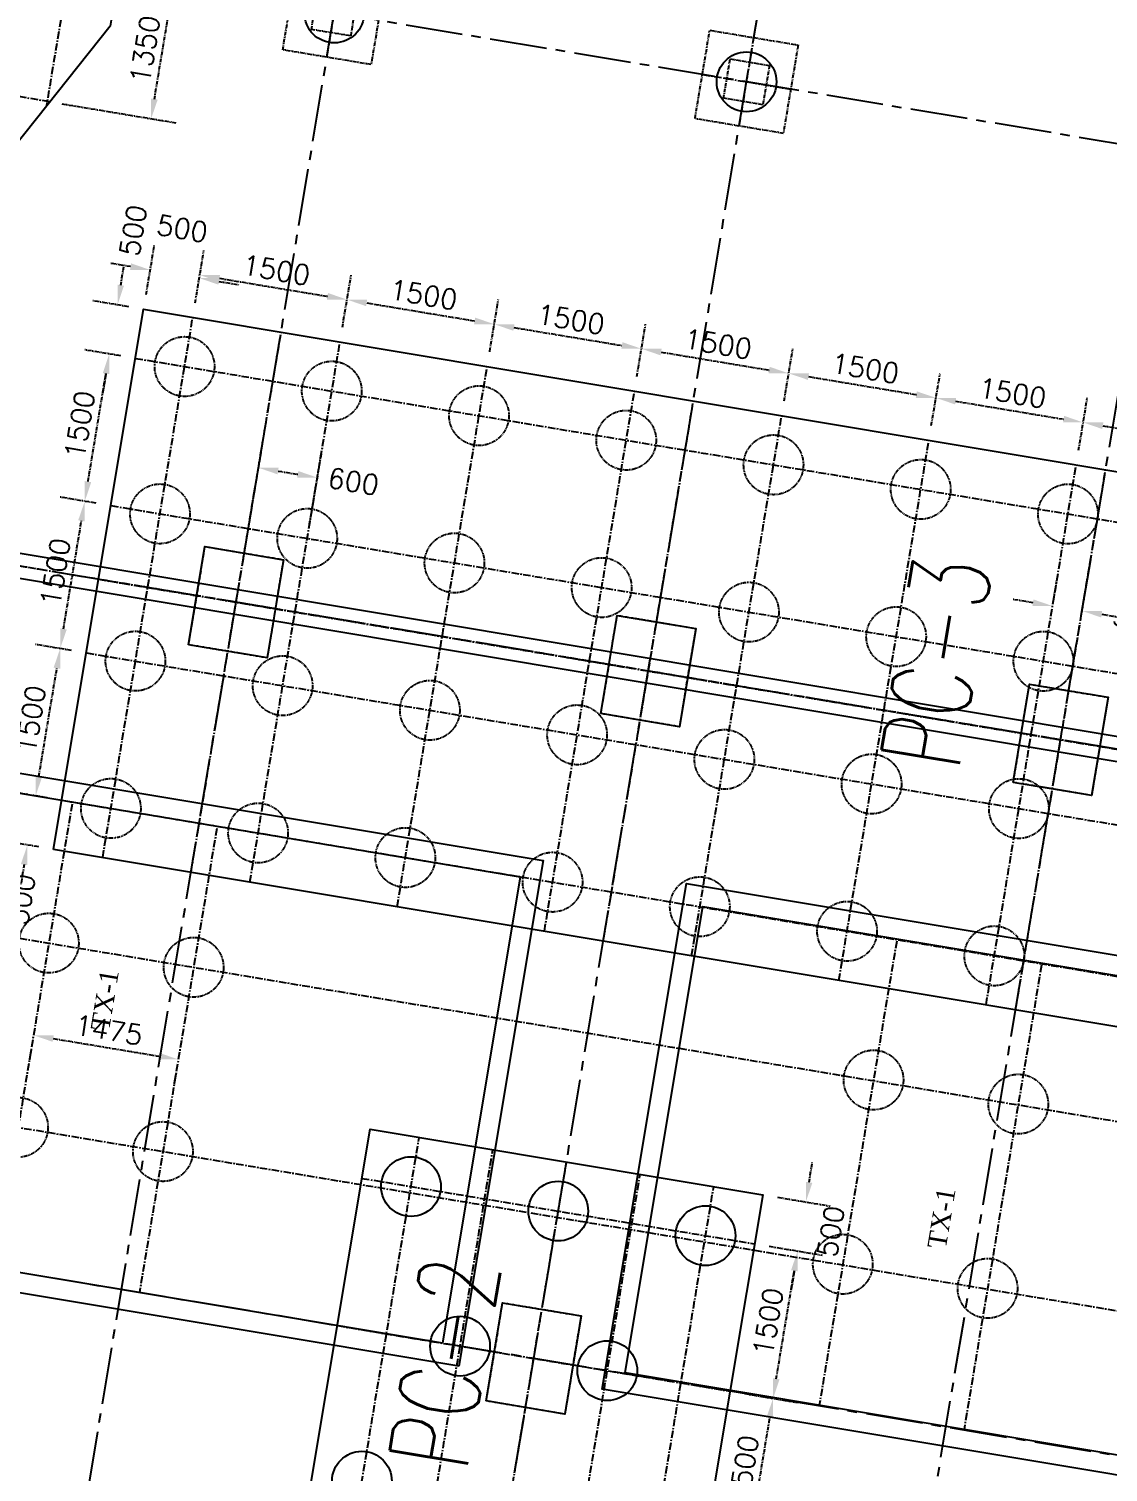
# Model space of a CAD drawing. Header units: millimetres. Extents: x 6239764 to 13047540, y 367704 to 979893.
# Drawn here: x 6354663 to 6365509, y 442238 to 456734 of the extents above; entities that cross this region are included whole.
import ezdxf

# ---------------------------------------------------------------- set-up
doc = ezdxf.new("R2010")
doc.units = ezdxf.units.MM
doc.header["$LTSCALE"] = 300
for name, pattern in [('CENTER2', [28.575, 19.05, -3.175, 3.175, -3.175]), ('CENTERX2', [4, 2.5, -0.5, 0.5, -0.5]), ('G', [2, 1.25, -0.25, 0.25, -0.25]), ('K', [2.5, 1.25, -0.25, 0.25, -0.25, 0.25, -0.25])]:
    doc.linetypes.add(name, pattern=pattern)
for name, color, linetype in [('01', 3, 'Continuous'), ('05', 1, 'G'), ('07', 6, 'K'), ('BOU', 12, 'Continuous'), ('EQUIPMENT', 1, 'Continuous'), ('TEXT', 7, 'Continuous')]:
    doc.layers.add(name, color=color, linetype=linetype)
doc.styles.add('1-100', font='romans.shx', dxfattribs={"height": 200})
doc.styles.get("Standard").update_dxf_attribs({"font": 'txt8.shx', "width": 0.7, "bigfont": 'hztxt_ii.shx'})
doc.styles.add('wx2', font='times.ttf')
doc.dimstyles.new('1-100', dxfattribs={"dimtxt": 210, "dimasz": 200, "dimexe": 250, "dimexo": 150, "dimgap": 75, "dimtad": 1, "dimdec": 0, "dimzin": 3, "dimdsep": 46, "dimtxsty": '1-100', "dimcen": 0.09, "dimclrd": 161, "dimclre": 161, "dimclrt": 161, "dimadec": 0, "dimazin": 0, "dimtfac": 1, "dimtdec": 0, "dimtofl": 0, "dimtmove": 2, "dimatfit": 3, "dimfxl": 1, "dimtolj": 1, "dimtzin": 0, "dimarcsym": 0})

# ---------------------------------------------------------------- blocks, each defined once
blk = doc.blocks.new('*D463')
at = {"layer": '07', "color": 161, "lineweight": -2, "ltscale": 0.1, "transparency": 16777216}
for p, q in [((6355217, 457313), (6356361, 457122)), ((6355925, 456029), (6356081, 456966)), ((6354995, 455982), (6356139, 455791))]:
    blk.add_line(p, q, dxfattribs=at)
at = {"layer": '07', "color": 161, "ltscale": 0.1, "transparency": 16777216}
for points in [[(6356048, 456972), (6356114, 456961), (6356114, 457164)], [(6355892, 456035), (6355958, 456024), (6355892, 455832)]]:
    blk.add_solid(points, dxfattribs=at)
at = {"layer": 'Defpoints', "color": 0, "ltscale": 0.1, "transparency": 16777216}
for p in [(6355069, 457338), (6356114, 457164), (6354847, 456006)]:
    blk.add_point(p, dxfattribs=at)
at = {"layer": '07', "color": 161, "ltscale": 0.1, "transparency": 16777216, "insert": (6355830, 456527), "char_height": 200, "attachment_point": 5, "rotation": 80.53, "style": '1-100'}
blk.add_mtext('\\A1;1350', dxfattribs=at)
blk = doc.blocks.new('*D466')
at = {"layer": '07', "color": 161, "lineweight": -2, "ltscale": 0.1, "transparency": 16777216}
for p, q in [((6354952, 457431), (6354542, 457758)), ((6353900, 456550), (6354613, 457445)), ((6353990, 456223), (6353580, 456549))]:
    blk.add_line(p, q, dxfattribs=at)
at = {"layer": '07', "color": 161, "ltscale": 0.1, "transparency": 16777216}
for points in [[(6354587, 457466), (6354639, 457425), (6354738, 457602)], [(6353874, 456571), (6353926, 456529), (6353776, 456394)]]:
    blk.add_solid(points, dxfattribs=at)
at = {"layer": 'Defpoints', "color": 0, "ltscale": 0.1, "transparency": 16777216}
for p in [(6354738, 457602), (6355069, 457338), (6354107, 456130)]:
    blk.add_point(p, dxfattribs=at)
at = {"layer": '07', "color": 161, "ltscale": 0.1, "transparency": 16777216, "insert": (6354120, 457107), "char_height": 200, "attachment_point": 5, "rotation": 51.4754, "style": '1-100'}
blk.add_mtext('\\A1;1544', dxfattribs=at)
blk = doc.blocks.new('*D512')
at = {"layer": '07', "color": 161, "lineweight": -2, "ltscale": 0.1, "transparency": 16777216}
for p, q in [((6364963, 451011), (6364992, 451184)), ((6364754, 450970), (6364556, 451003)), ((6365259, 450962), (6365288, 451134)), ((6365444, 450855), (6365641, 450822))]:
    blk.add_line(p, q, dxfattribs=at)
at = {"layer": '07', "color": 161, "ltscale": 0.1, "transparency": 16777216}
for points in [[(6364759, 451003), (6364748, 450937), (6364951, 450937)], [(6365449, 450888), (6365439, 450822), (6365247, 450888)]]:
    blk.add_solid(points, dxfattribs=at)
at = {"layer": 'Defpoints', "color": 0, "ltscale": 0.1, "transparency": 16777216}
for p in [(6364939, 450863), (6364951, 450937), (6365234, 450814)]:
    blk.add_point(p, dxfattribs=at)
at = {"layer": '07', "color": 161, "ltscale": 0.1, "transparency": 16777216, "insert": (6365810, 450806), "char_height": 200, "attachment_point": 5, "rotation": 350.53, "style": '1-100'}
blk.add_mtext('\\A1;300', dxfattribs=at)
blk = doc.blocks.new('*D513')
at = {"layer": '07', "color": 161, "lineweight": -2, "ltscale": 0.1, "transparency": 16777216}
for p, q in [((6356893, 451863), (6357012, 452572)), ((6357485, 451764), (6357604, 452474)), ((6357168, 452293), (6357365, 452260))]:
    blk.add_line(p, q, dxfattribs=at)
at = {"layer": '07', "color": 161, "ltscale": 0.1, "transparency": 16777216}
for points in [[(6357173, 452326), (6357162, 452260), (6356971, 452326)], [(6357371, 452293), (6357360, 452227), (6357562, 452227)]]:
    blk.add_solid(points, dxfattribs=at)
at = {"layer": 'Defpoints', "color": 0, "ltscale": 0.1, "transparency": 16777216}
for p in [(6357562, 452227), (6356869, 451715), (6357461, 451616)]:
    blk.add_point(p, dxfattribs=at)
at = {"layer": '07', "color": 161, "ltscale": 0.1, "transparency": 16777216, "insert": (6357925, 452188), "char_height": 200, "attachment_point": 5, "rotation": 350.53, "style": '1-100'}
blk.add_mtext('\\A1;600', dxfattribs=at)
blk = doc.blocks.new('*D519')
at = {"layer": '07', "color": 161, "lineweight": -2, "ltscale": 0.1, "transparency": 16777216}
for p, q in [((6365212, 452503), (6365299, 453027)), ((6365456, 452748), (6366541, 452567)), ((6366692, 452256), (6366779, 452781))]:
    blk.add_line(p, q, dxfattribs=at)
at = {"layer": '07', "color": 161, "ltscale": 0.1, "transparency": 16777216}
for points in [[(6365461, 452781), (6365450, 452715), (6365258, 452781)], [(6366546, 452600), (6366535, 452534), (6366738, 452534)]]:
    blk.add_solid(points, dxfattribs=at)
at = {"layer": 'Defpoints', "color": 0, "ltscale": 0.1, "transparency": 16777216}
for p in [(6366738, 452534), (6365187, 452355), (6366667, 452108)]:
    blk.add_point(p, dxfattribs=at)
at = {"layer": '07', "color": 161, "ltscale": 0.1, "transparency": 16777216, "insert": (6366027, 452830), "char_height": 200, "attachment_point": 5, "rotation": 350.53, "style": '1-100'}
blk.add_mtext('\\A1;1500', dxfattribs=at)
blk = doc.blocks.new('*D520')
at = {"layer": '07', "color": 161, "lineweight": -2, "ltscale": 0.1, "transparency": 16777216}
for p, q in [((6363732, 452750), (6363820, 453274)), ((6363976, 452995), (6365061, 452814)), ((6365212, 452503), (6365299, 453027))]:
    blk.add_line(p, q, dxfattribs=at)
at = {"layer": '07', "color": 161, "ltscale": 0.1, "transparency": 16777216}
for points in [[(6363982, 453028), (6363971, 452962), (6363779, 453028)], [(6365067, 452847), (6365056, 452781), (6365258, 452781)]]:
    blk.add_solid(points, dxfattribs=at)
at = {"layer": 'Defpoints', "color": 0, "ltscale": 0.1, "transparency": 16777216}
for p in [(6365258, 452781), (6363708, 452602), (6365187, 452355)]:
    blk.add_point(p, dxfattribs=at)
at = {"layer": '07', "color": 161, "ltscale": 0.1, "transparency": 16777216, "insert": (6364547, 453077), "char_height": 200, "attachment_point": 5, "rotation": 350.53, "style": '1-100'}
blk.add_mtext('\\A1;1500', dxfattribs=at)
blk = doc.blocks.new('*D521')
at = {"layer": '07', "color": 161, "lineweight": -2, "ltscale": 0.1, "transparency": 16777216}
for p, q in [((6362253, 452997), (6362340, 453521)), ((6362497, 453242), (6363582, 453061)), ((6363732, 452750), (6363820, 453274))]:
    blk.add_line(p, q, dxfattribs=at)
at = {"layer": '07', "color": 161, "ltscale": 0.1, "transparency": 16777216}
for points in [[(6362502, 453274), (6362491, 453209), (6362299, 453274)], [(6363587, 453093), (6363576, 453028), (6363779, 453028)]]:
    blk.add_solid(points, dxfattribs=at)
at = {"layer": 'Defpoints', "color": 0, "ltscale": 0.1, "transparency": 16777216}
for p in [(6363779, 453028), (6362228, 452849), (6363708, 452602)]:
    blk.add_point(p, dxfattribs=at)
at = {"layer": '07', "color": 161, "ltscale": 0.1, "transparency": 16777216, "insert": (6363068, 453324), "char_height": 200, "attachment_point": 5, "rotation": 350.53, "style": '1-100'}
blk.add_mtext('\\A1;1500', dxfattribs=at)
blk = doc.blocks.new('*D522')
at = {"layer": '07', "color": 161, "lineweight": -2, "ltscale": 0.1, "transparency": 16777216}
for p, q in [((6360773, 453244), (6360861, 453768)), ((6361017, 453488), (6362102, 453307)), ((6362253, 452997), (6362340, 453521))]:
    blk.add_line(p, q, dxfattribs=at)
at = {"layer": '07', "color": 161, "ltscale": 0.1, "transparency": 16777216}
for points in [[(6361022, 453521), (6361011, 453455), (6360820, 453521)], [(6362107, 453340), (6362096, 453274), (6362299, 453274)]]:
    blk.add_solid(points, dxfattribs=at)
at = {"layer": 'Defpoints', "color": 0, "ltscale": 0.1, "transparency": 16777216}
for p in [(6362299, 453274), (6360749, 453096), (6362228, 452849)]:
    blk.add_point(p, dxfattribs=at)
at = {"layer": '07', "color": 161, "ltscale": 0.1, "transparency": 16777216, "insert": (6361588, 453570), "char_height": 200, "attachment_point": 5, "rotation": 350.53, "style": '1-100'}
blk.add_mtext('\\A1;1500', dxfattribs=at)
blk = doc.blocks.new('*D523')
at = {"layer": '07', "color": 161, "lineweight": -2, "ltscale": 0.1, "transparency": 16777216}
for p, q in [((6359294, 453490), (6359381, 454015)), ((6360773, 453244), (6360861, 453768)), ((6359537, 453735), (6360622, 453554))]:
    blk.add_line(p, q, dxfattribs=at)
at = {"layer": '07', "color": 161, "ltscale": 0.1, "transparency": 16777216}
for points in [[(6359543, 453768), (6359532, 453702), (6359340, 453768)], [(6360628, 453587), (6360617, 453521), (6360820, 453521)]]:
    blk.add_solid(points, dxfattribs=at)
at = {"layer": 'Defpoints', "color": 0, "ltscale": 0.1, "transparency": 16777216}
for p in [(6360820, 453521), (6359269, 453342), (6360749, 453096)]:
    blk.add_point(p, dxfattribs=at)
at = {"layer": '07', "color": 161, "ltscale": 0.1, "transparency": 16777216, "insert": (6360109, 453817), "char_height": 200, "attachment_point": 5, "rotation": 350.53, "style": '1-100'}
blk.add_mtext('\\A1;1500', dxfattribs=at)
blk = doc.blocks.new('*D524')
at = {"layer": '07', "color": 161, "lineweight": -2, "ltscale": 0.1, "transparency": 16777216}
for p, q in [((6357814, 453737), (6357902, 454261)), ((6358058, 453982), (6359143, 453801)), ((6359294, 453490), (6359381, 454015))]:
    blk.add_line(p, q, dxfattribs=at)
at = {"layer": '07', "color": 161, "ltscale": 0.1, "transparency": 16777216}
for points in [[(6358063, 454015), (6358052, 453949), (6357861, 454015)], [(6359148, 453834), (6359137, 453768), (6359340, 453768)]]:
    blk.add_solid(points, dxfattribs=at)
at = {"layer": 'Defpoints', "color": 0, "ltscale": 0.1, "transparency": 16777216}
for p in [(6359340, 453768), (6357790, 453589), (6359269, 453342)]:
    blk.add_point(p, dxfattribs=at)
at = {"layer": '07', "color": 161, "ltscale": 0.1, "transparency": 16777216, "insert": (6358629, 454064), "char_height": 200, "attachment_point": 5, "rotation": 350.53, "style": '1-100'}
blk.add_mtext('\\A1;1500', dxfattribs=at)
blk = doc.blocks.new('*D525')
at = {"layer": '07', "color": 161, "lineweight": -2, "ltscale": 0.1, "transparency": 16777216}
for p, q in [((6356335, 453984), (6356422, 454508)), ((6356578, 454229), (6357663, 454048)), ((6357814, 453737), (6357902, 454261))]:
    blk.add_line(p, q, dxfattribs=at)
at = {"layer": '07', "color": 161, "ltscale": 0.1, "transparency": 16777216}
for points in [[(6356584, 454262), (6356573, 454196), (6356381, 454262)], [(6357669, 454081), (6357658, 454015), (6357861, 454015)]]:
    blk.add_solid(points, dxfattribs=at)
at = {"layer": 'Defpoints', "color": 0, "ltscale": 0.1, "transparency": 16777216}
for p in [(6357861, 454015), (6356310, 453836), (6357790, 453589)]:
    blk.add_point(p, dxfattribs=at)
at = {"layer": '07', "color": 161, "ltscale": 0.1, "transparency": 16777216, "insert": (6357150, 454311), "char_height": 200, "attachment_point": 5, "rotation": 350.53, "style": '1-100'}
blk.add_mtext('\\A1;1500', dxfattribs=at)
blk = doc.blocks.new('*D526')
at = {"layer": '07', "color": 161, "lineweight": -2, "ltscale": 0.1, "transparency": 16777216}
for p, q in [((6355842, 454066), (6355924, 454559)), ((6355685, 454346), (6355488, 454379)), ((6356335, 453984), (6356417, 454477)), ((6356573, 454198), (6356770, 454165))]:
    blk.add_line(p, q, dxfattribs=at)
at = {"layer": '07', "color": 161, "ltscale": 0.1, "transparency": 16777216}
for points in [[(6355691, 454379), (6355680, 454313), (6355883, 454313)], [(6356579, 454230), (6356568, 454165), (6356376, 454231)]]:
    blk.add_solid(points, dxfattribs=at)
at = {"layer": 'Defpoints', "color": 0, "ltscale": 0.1, "transparency": 16777216}
for p in [(6356376, 454231), (6355817, 453918), (6356310, 453836)]:
    blk.add_point(p, dxfattribs=at)
at = {"layer": '07', "color": 161, "ltscale": 0.1, "transparency": 16777216, "insert": (6356205, 454728), "char_height": 200, "attachment_point": 5, "rotation": 350.53, "style": '1-100'}
blk.add_mtext('\\A1;500', dxfattribs=at)
blk = doc.blocks.new('*D528')
at = {"layer": '07', "color": 161, "lineweight": -2, "ltscale": 0.1, "transparency": 16777216}
for p, q in [((6355587, 454159), (6355619, 454357)), ((6355669, 453943), (6355307, 454003)), ((6355587, 453450), (6355225, 453510)), ((6355438, 453272), (6355406, 453074))]:
    blk.add_line(p, q, dxfattribs=at)
at = {"layer": '07', "color": 161, "ltscale": 0.1, "transparency": 16777216}
for points in [[(6355554, 454165), (6355619, 454154), (6355554, 453962)], [(6355406, 453277), (6355471, 453266), (6355471, 453469)]]:
    blk.add_solid(points, dxfattribs=at)
at = {"layer": 'Defpoints', "color": 0, "ltscale": 0.1, "transparency": 16777216}
for p in [(6355554, 453962), (6355817, 453918), (6355735, 453425)]:
    blk.add_point(p, dxfattribs=at)
at = {"layer": '07', "color": 161, "ltscale": 0.1, "transparency": 16777216, "insert": (6355712, 454709), "char_height": 200, "attachment_point": 5, "rotation": 80.53, "style": '1-100'}
blk.add_mtext('\\A1;500', dxfattribs=at)
blk = doc.blocks.new('*D529')
at = {"layer": '07', "color": 161, "lineweight": -2, "ltscale": 0.1, "transparency": 16777216}
for p, q in [((6355587, 453450), (6355225, 453510)), ((6355258, 452187), (6355438, 453272)), ((6355340, 451970), (6354978, 452031))]:
    blk.add_line(p, q, dxfattribs=at)
at = {"layer": '07', "color": 161, "ltscale": 0.1, "transparency": 16777216}
for points in [[(6355406, 453277), (6355471, 453266), (6355471, 453469)], [(6355225, 452192), (6355290, 452181), (6355225, 451989)]]:
    blk.add_solid(points, dxfattribs=at)
at = {"layer": 'Defpoints', "color": 0, "ltscale": 0.1, "transparency": 16777216}
for p in [(6355471, 453469), (6355735, 453425), (6355488, 451945)]:
    blk.add_point(p, dxfattribs=at)
at = {"layer": '07', "color": 161, "ltscale": 0.1, "transparency": 16777216, "insert": (6355175, 452758), "char_height": 200, "attachment_point": 5, "rotation": 80.53, "style": '1-100'}
blk.add_mtext('\\A1;1500', dxfattribs=at)
blk = doc.blocks.new('*D530')
at = {"layer": '07', "color": 161, "lineweight": -2, "ltscale": 0.1, "transparency": 16777216}
for p, q in [((6355340, 451970), (6354978, 452031)), ((6355011, 450707), (6355192, 451792)), ((6355093, 450491), (6354731, 450551))]:
    blk.add_line(p, q, dxfattribs=at)
at = {"layer": '07', "color": 161, "ltscale": 0.1, "transparency": 16777216}
for points in [[(6355159, 451798), (6355225, 451787), (6355225, 451989)], [(6354978, 450713), (6355044, 450702), (6354978, 450510)]]:
    blk.add_solid(points, dxfattribs=at)
at = {"layer": 'Defpoints', "color": 0, "ltscale": 0.1, "transparency": 16777216}
for p in [(6355225, 451989), (6355488, 451945), (6355241, 450466)]:
    blk.add_point(p, dxfattribs=at)
at = {"layer": '07', "color": 161, "ltscale": 0.1, "transparency": 16777216, "insert": (6354929, 451278), "char_height": 200, "attachment_point": 5, "rotation": 80.53, "style": '1-100'}
blk.add_mtext('\\A1;1500', dxfattribs=at)
blk = doc.blocks.new('*D531')
at = {"layer": '07', "color": 161, "lineweight": -2, "ltscale": 0.1, "transparency": 16777216}
for p, q in [((6355093, 450491), (6354731, 450551)), ((6354764, 449228), (6354945, 450313)), ((6354846, 449011), (6354484, 449071))]:
    blk.add_line(p, q, dxfattribs=at)
at = {"layer": '07', "color": 161, "ltscale": 0.1, "transparency": 16777216}
for points in [[(6354912, 450318), (6354978, 450307), (6354978, 450510)], [(6354731, 449233), (6354797, 449222), (6354731, 449030)]]:
    blk.add_solid(points, dxfattribs=at)
at = {"layer": 'Defpoints', "color": 0, "ltscale": 0.1, "transparency": 16777216}
for p in [(6354978, 450510), (6355241, 450466), (6354994, 448986)]:
    blk.add_point(p, dxfattribs=at)
at = {"layer": '07', "color": 161, "ltscale": 0.1, "transparency": 16777216, "insert": (6354682, 449799), "char_height": 200, "attachment_point": 5, "rotation": 80.53, "style": '1-100'}
blk.add_mtext('\\A1;1500', dxfattribs=at)
blk = doc.blocks.new('*D532')
at = {"layer": '07', "color": 161, "lineweight": -2, "ltscale": 0.1, "transparency": 16777216}
for p, q in [((6354764, 449228), (6354797, 449425)), ((6354846, 449011), (6354484, 449071)), ((6354764, 448518), (6354402, 448578)), ((6354616, 448340), (6354583, 448143))]:
    blk.add_line(p, q, dxfattribs=at)
at = {"layer": '07', "color": 161, "ltscale": 0.1, "transparency": 16777216}
for points in [[(6354731, 449233), (6354797, 449222), (6354731, 449030)], [(6354583, 448345), (6354649, 448334), (6354649, 448537)]]:
    blk.add_solid(points, dxfattribs=at)
at = {"layer": 'Defpoints', "color": 0, "ltscale": 0.1, "transparency": 16777216}
for p in [(6354731, 449030), (6354994, 448986), (6354912, 448493)]:
    blk.add_point(p, dxfattribs=at)
at = {"layer": '07', "color": 161, "ltscale": 0.1, "transparency": 16777216, "insert": (6354591, 447989), "char_height": 200, "attachment_point": 5, "rotation": 80.53, "style": '1-100'}
blk.add_mtext('\\A1;500', dxfattribs=at)
blk = doc.blocks.new('*D534')
at = {"layer": '07', "color": 161, "lineweight": -2, "ltscale": 0.1, "transparency": 16777216}
for p, q in [((6361857, 443026), (6362388, 442937)), ((6361928, 441696), (6362109, 442781)), ((6361610, 441546), (6362141, 441458))]:
    blk.add_line(p, q, dxfattribs=at)
at = {"layer": '07', "color": 161, "ltscale": 0.1, "transparency": 16777216}
for points in [[(6362076, 442787), (6362142, 442776), (6362142, 442979)], [(6361895, 441702), (6361961, 441691), (6361895, 441499)]]:
    blk.add_solid(points, dxfattribs=at)
at = {"layer": 'Defpoints', "color": 0, "ltscale": 0.1, "transparency": 16777216}
for p in [(6361709, 443051), (6362142, 442979), (6361462, 441571)]:
    blk.add_point(p, dxfattribs=at)
at = {"layer": '07', "color": 161, "ltscale": 0.1, "transparency": 16777216, "insert": (6361846, 442268), "char_height": 200, "attachment_point": 5, "rotation": 80.53, "style": '1-100'}
blk.add_mtext('\\A1;1500', dxfattribs=at)
blk = doc.blocks.new('*D535')
at = {"layer": '07', "color": 161, "lineweight": -2, "ltscale": 0.1, "transparency": 16777216}
for p, q in [((6362104, 444506), (6362635, 444417)), ((6362174, 443176), (6362355, 444261)), ((6361857, 443026), (6362388, 442937))]:
    blk.add_line(p, q, dxfattribs=at)
at = {"layer": '07', "color": 161, "ltscale": 0.1, "transparency": 16777216}
for points in [[(6362323, 444266), (6362388, 444255), (6362388, 444458)], [(6362142, 443181), (6362207, 443170), (6362142, 442979)]]:
    blk.add_solid(points, dxfattribs=at)
at = {"layer": 'Defpoints', "color": 0, "ltscale": 0.1, "transparency": 16777216}
for p in [(6361956, 444530), (6362388, 444458), (6361709, 443051)]:
    blk.add_point(p, dxfattribs=at)
at = {"layer": '07', "color": 161, "ltscale": 0.1, "transparency": 16777216, "insert": (6362092, 443747), "char_height": 200, "attachment_point": 5, "rotation": 80.53, "style": '1-100'}
blk.add_mtext('\\A1;1500', dxfattribs=at)
blk = doc.blocks.new('*D536')
at = {"layer": '07', "color": 161, "lineweight": -2, "ltscale": 0.1, "transparency": 16777216}
for p, q in [((6362504, 445149), (6362536, 445346)), ((6362186, 444999), (6362717, 444910)), ((6362104, 444506), (6362635, 444417)), ((6362355, 444261), (6362323, 444064))]:
    blk.add_line(p, q, dxfattribs=at)
at = {"layer": '07', "color": 161, "ltscale": 0.1, "transparency": 16777216}
for points in [[(6362471, 445154), (6362536, 445143), (6362471, 444951)], [(6362323, 444266), (6362388, 444255), (6362388, 444458)]]:
    blk.add_solid(points, dxfattribs=at)
at = {"layer": 'Defpoints', "color": 0, "ltscale": 0.1, "transparency": 16777216}
for p in [(6362038, 445023), (6361956, 444530), (6362388, 444458)]:
    blk.add_point(p, dxfattribs=at)
at = {"layer": '07', "color": 161, "ltscale": 0.1, "transparency": 16777216, "insert": (6362722, 444656), "char_height": 200, "attachment_point": 5, "rotation": 80.53, "style": '1-100'}
blk.add_mtext('\\A1;500', dxfattribs=at)
blk = doc.blocks.new('*D423')
at = {"layer": '07', "color": 161, "lineweight": -2, "ltscale": 0.1, "transparency": 16777216}
for p, q in [((6354907, 446593), (6355968, 446416)), ((6354685, 446478), (6354669, 446379)), ((6356140, 446235), (6356124, 446137))]:
    blk.add_line(p, q, dxfattribs=at)
at = {"layer": '07', "color": 161, "ltscale": 0.1, "transparency": 16777216}
for points in [[(6354913, 446626), (6354902, 446560), (6354710, 446626)], [(6355973, 446449), (6355962, 446383), (6356165, 446383)]]:
    blk.add_solid(points, dxfattribs=at)
at = {"layer": 'Defpoints', "color": 0, "ltscale": 0.1, "transparency": 16777216}
for p in [(6354710, 446626), (6356165, 446383), (6356165, 446383)]:
    blk.add_point(p, dxfattribs=at)
at = {"layer": '07', "color": 161, "ltscale": 0.1, "transparency": 16777216, "insert": (6355466, 446677), "char_height": 200, "attachment_point": 5, "rotation": 350.53, "style": '1-100'}
blk.add_mtext('\\A1;1475', dxfattribs=at)

msp = doc.modelspace()

# ---------------------------------------------------------------- linework, layer by layer
at = {"color": 8, "linetype": 'CENTERX2', "ltscale": 0.1}
for p, q in [((6355299.6, 458718.8), (6354838.9, 455956.9)), ((6357658.4, 456449.7), (6357806.5, 457337.5)), ((6361801.2, 455758.7), (6361949.3, 456646.4)), ((6354874.6, 456001.7), (6351860.6, 456504.4)), ((6361431.4, 456276.6), (6362319.1, 456128.5)), ((6355405.1, 448410.9), (6356310, 453836)), ((6356292.8, 448262.8), (6357197.8, 453687.9)), ((6356884.7, 448164.1), (6357789.6, 453589.2)), ((6355734.6, 453425), (6374475.6, 450299)), ((6358364.2, 447917.3), (6359269.1, 453342.4)), ((6359843.8, 447670.5), (6360748.7, 453095.6)), ((6360435.6, 447571.8), (6361340.5, 452996.9)), ((6361323.3, 447423.7), (6362228.3, 452848.8)), ((6362802.9, 447176.9), (6363707.8, 452602)), ((6364282.4, 446930.1), (6365187.4, 452355.2)), ((6364578.4, 446880.8), (6365483.3, 452305.8)), ((6355487.8, 451945.5), (6374228.8, 448819.4)), ((6355364.4, 451205.7), (6374105.4, 448079.6)), ((6355241, 450465.9), (6373982, 447339.8)), ((6354994.2, 448986.4), (6373735.2, 445860.3)), ((6355097, 448946.6), (6354319.2, 444283.3)), ((6356551.9, 448703.9), (6355774.1, 444040.7)), ((6352913.2, 447876.6), (6375935.2, 444036.5)), ((6363383.8, 447572), (6362606, 442908.8)), ((6364838.7, 447329.4), (6364060.9, 442666.1)), ((6352604.6, 446026.2), (6375626.5, 442186)), ((6357927.7, 441653.8), (6358585.8, 445599.3)), ((6358667.5, 441530.4), (6359325.6, 445475.9)), ((6359407.3, 441407), (6360065.4, 445352.5)), ((6360147.1, 441283.6), (6360805.2, 445229.1)), ((6358010.4, 445188.4), (6361955.9, 444530.2)), ((6360886.8, 441160.2), (6361545, 445105.7)), ((6357763.6, 443708.8), (6361709.1, 443050.7))]:
    msp.add_line(p, q, dxfattribs=at)
at = {"color": 141, "ltscale": 0.1}
for p, q in [((6356268.5, 450548), (6356433, 451534.4)), ((6356433, 451534.4), (6357222.1, 451402.7)), ((6360411.2, 449857), (6360575.8, 450843.3)), ((6360575.8, 450843.3), (6361364.9, 450711.7)), ((6364554, 449165.9), (6364718.5, 450152.3)), ((6364718.5, 450152.3), (6365507.6, 450020.7)), ((6359259.5, 442952.4), (6359424.1, 443938.7)), ((6359424.1, 443938.7), (6360213.2, 443807.1))]:
    msp.add_line(p, q, dxfattribs=at)
at = {"color": 8, "linetype": 'CENTERX2', "ltscale": 0.1}
msp.add_lwpolyline([(6357717.5, 468048.1), (6363685.1, 467052.7), (6362862.4, 462120.8), (6375271, 460051), (6373316.3, 448211.2), (6352602.5, 451666.4), (6354576.9, 463502.9)], dxfattribs=at)
at = {"color": 22, "ltscale": 0.1}
for centre in [(6357732.5, 456893.6), (6361875.2, 456202.6), (6358503.6, 445106.1), (6359983.1, 444859.3), (6361462.7, 444612.5), (6358996.6, 443503.1), (6360476.1, 443256.3), (6358010, 442147)]:
    msp.add_circle(centre, 300, dxfattribs=at)
at = {"layer": '01', "linetype": 'CENTER2', "ltscale": 0.1}
for p, q in [((6354696.9, 438695), (6359616.4, 468187.6)), ((6358839.6, 438004), (6363759.1, 467496.5)), ((6362982.4, 437313), (6367005.2, 461429.8)), ((6378466, 453435.2), (6353589.7, 457584.6)), ((6377478.8, 447516.9), (6352602.5, 451666.4)), ((6376327.1, 440612.3), (6351450.8, 444761.8))]:
    msp.add_line(p, q, dxfattribs=at)
at = {"layer": '05', "ltscale": 0.1}
for points in [[(6357502.3, 456729.2), (6357568.1, 457123.8), (6357962.7, 457058), (6357896.8, 456663.4)], [(6361645.1, 456038.2), (6361710.9, 456432.7), (6362105.4, 456366.9), (6362039.6, 455972.4)], [(6356268.5, 450548), (6356433, 451534.4), (6357222.1, 451402.7), (6357057.6, 450416.4)], [(6360411.2, 449857), (6360575.8, 450843.3), (6361364.9, 450711.7), (6361200.3, 449725.3)], [(6364554, 449165.9), (6364718.5, 450152.3), (6365507.6, 450020.7), (6365343.1, 449034.3)], [(6359259.5, 442952.4), (6359424.1, 443938.7), (6360213.2, 443807.1), (6360048.6, 442820.7)]]:
    msp.add_lwpolyline(points, close=True, dxfattribs=at)
at = {"layer": '05', "linetype": 'Continuous', "ltscale": 0.1}
for points in [[(6356268.5, 450548), (6356433, 451534.4), (6357222.1, 451402.7), (6357057.6, 450416.4)], [(6360411.2, 449857), (6360575.8, 450843.3), (6361364.9, 450711.7), (6361200.3, 449725.3)], [(6364554, 449165.9), (6364718.5, 450152.3), (6365507.6, 450020.7), (6365343.1, 449034.3)], [(6359259.5, 442952.4), (6359424.1, 443938.7), (6360213.2, 443807.1), (6360048.6, 442820.7)]]:
    msp.add_lwpolyline(points, close=True, dxfattribs=at)
at = {"layer": '07', "color": 2, "linetype": 'Continuous', "ltscale": 0.1}
for points in [[(6357738.1, 468171.4), (6363828.9, 467155.4), (6363006.3, 462223.5), (6375414.6, 460153.8), (6373419.3, 448067.3), (6352458.7, 451563.7), (6354453.6, 463523.4)], [(6357697, 467924.8), (6363541.2, 466949.9), (6362718.6, 462018.1), (6375127.3, 459948.2), (6373213.4, 448355.1), (6352746.4, 451769.1), (6354700.2, 463482.3)]]:
    msp.add_lwpolyline(points, dxfattribs=at)
at = {"layer": '07', "color": 6, "ltscale": 0.1}
for points in [[(6357214.6, 456523.8), (6357362.7, 457411.5), (6358250.4, 457263.4), (6358102.3, 456375.7)], [(6361357.3, 455832.7), (6361505.4, 456720.5), (6362393.1, 456572.4), (6362245.1, 455684.7)]]:
    msp.add_lwpolyline(points, close=True, dxfattribs=at)
at = {"layer": '07', "color": 22, "ltscale": 0.1}
for centre in [(6356227.8, 453342.8), (6357707.3, 453096), (6359186.9, 452849.2), (6360666.4, 452602.4), (6362146, 452355.6), (6363625.5, 452108.8), (6355981, 451863.2), (6365105.1, 451862), (6357460.5, 451616.4), (6358940.1, 451369.6), (6360419.6, 451122.8), (6361899.2, 450876), (6363378.7, 450629.2), (6355734.2, 450383.7), (6364858.3, 450382.4), (6357213.7, 450136.9), (6358693.3, 449890.1), (6360172.8, 449643.3), (6361652.4, 449396.5), (6363131.9, 449149.7), (6355487.4, 448904.1), (6364611.5, 448902.9), (6356966.9, 448657.3), (6358446.5, 448410.5), (6359926, 448163.7), (6361405.6, 447916.9), (6362885.2, 447670.1), (6354864.3, 447551.2), (6364364.7, 447423.3), (6356319.2, 447308.5), (6363151.1, 446176.7), (6364606, 445934), (6354555.6, 445700.8), (6356010.5, 445458.1), (6362842.4, 444326.2), (6364297.3, 444083.6)]:
    msp.add_circle(centre, 300, dxfattribs=at)
at = {"layer": 'BOU', "color": 141, "ltscale": 0.1}
msp.add_lwpolyline([(6351534.7, 457420.5), (6351699.2, 458406.9), (6352661.1, 459615.1), (6355127.1, 459203.8), (6355644.7, 457748.8), (6355480.2, 456762.4), (6354518.3, 455554.2), (6352052.4, 455965.5), (6351534.7, 457420.5)], dxfattribs=at)
for points in [[(6354911.9, 448493.2), (6355816.8, 453918.2), (6374557.9, 450792.1), (6373653, 445367.1)], [(6357434.5, 441736.1), (6358092.7, 445681.5), (6362038.1, 445023.4), (6361380, 441077.9)]]:
    msp.add_lwpolyline(points, close=True, dxfattribs=at)
at = {"layer": 'EQUIPMENT', "linetype": 'Continuous'}
for points in [[(6358983.4, 443302.6), (6352138, 444444.4), (6352985.3, 449524.2), (6359830.7, 448382.4)], [(6358819, 443532.7), (6352368.1, 444608.8), (6353149.7, 449294), (6359600.5, 448218)], [(6367270.2, 441928), (6360424.7, 443069.9), (6361272.1, 448149.7), (6368117.5, 447007.9)], [(6367105.8, 442158.2), (6360654.9, 443234.3), (6361436.4, 447919.5), (6367887.3, 446843.5)]]:
    msp.add_lwpolyline(points, close=True, dxfattribs=at)

# ---------------------------------------------------------------- texts
at = {"layer": '07', "color": 6, "ltscale": 0.1, "width": 0.7}
for s, p in [('PC-3', (6364004.6, 449266.4)), ('PC-2', (6359063.2, 442228.6))]:
    msp.add_text(s, height=800, rotation=80.53, dxfattribs=at).set_placement(p)
at = {"layer": 'TEXT', "char_height": 187.5, "width": 558.117, "attachment_point": 3, "rotation": 80.53, "style": 'wx2'}
for insert in [(6355384, 447297.8), (6363792, 445107.5)]:
    msp.add_mtext('TX-1', dxfattribs=dict(at, insert=insert))

# ---------------------------------------------------------------- dimensions: what is measured, and where the dimension line sits
at = {"layer": '07', "color": 6, "ltscale": 0.1}
dim = msp.add_aligned_dim(p1=(6354107.4, 456129.6), p2=(6355069.3, 457337.8), distance=424, dimstyle='1-100', dxfattribs=at)
dim.commit()
dim.dimension.update_dxf_attribs({"geometry": '*D466', "text_midpoint": (6354119.7, 457106.8)})
for base, p1, p2, angle, picture, middle in [((6356114.1, 457163.6), (6354847.2, 456006.2), (6355069.3, 457337.8), 80.53, '*D463', (6355830.4, 456526.5)), ((6356375.8, 454230.5), (6355816.8, 453918.2), (6356310, 453836), 170.53, '*D526', (6356205.3, 454727.8)), ((6357860.6, 454014.8), (6356310, 453836), (6357789.6, 453589.2), 170.53, '*D525', (6357149.6, 454310.8)), ((6359340.1, 453768), (6357789.6, 453589.2), (6359269.1, 453342.4), 170.53, '*D524', (6358629.1, 454064)), ((6360819.7, 453521.2), (6359269.1, 453342.4), (6360748.7, 453095.6), 170.53, '*D523', (6360108.7, 453817.2)), ((6362299.2, 453274.4), (6360748.7, 453095.6), (6362228.3, 452848.8), 170.53, '*D522', (6361588.3, 453570.4)), ((6355471.4, 453468.9), (6355487.8, 451945.5), (6355734.6, 453425), 80.53, '*D529', (6355175.4, 452758)), ((6363778.8, 453027.6), (6362228.3, 452848.8), (6363707.8, 452602), 170.53, '*D521', (6363067.8, 453323.6)), ((6365258.4, 452780.8), (6363707.8, 452602), (6365187.4, 452355.2), 170.53, '*D520', (6364547.4, 453076.8)), ((6366737.9, 452534), (6365187.4, 452355.2), (6366666.9, 452108.4), 170.53, '*D519', (6366026.9, 452830)), ((6355224.6, 451989.4), (6355241, 450465.9), (6355487.8, 451945.5), 80.53, '*D530', (6354928.6, 451278.4)), ((6354977.8, 450509.8), (6354994.2, 448986.4), (6355241, 450465.9), 80.53, '*D531', (6354681.8, 449798.8)), ((6356164.8, 446383.3), (6354709.9, 446626), (6356164.8, 446383.3), 170.53, '*D423', (6355466.2, 446677.2)), ((6362388.4, 444458.1), (6361709.1, 443050.7), (6361955.9, 444530.2), 80.53, '*D535', (6362092.4, 443747.1)), ((6362141.6, 442978.5), (6361462.3, 441571.1), (6361709.1, 443050.7), 80.53, '*D534', (6361845.6, 442267.5))]:
    dim = msp.add_linear_dim(base=base, p1=p1, p2=p2, angle=angle, dimstyle='1-100', dxfattribs=at)
    dim.commit()
    dim.dimension.update_dxf_attribs({"geometry": picture, "text_midpoint": middle})
for base, p1, p2, angle, picture, middle in [((6355553.7, 453962.1), (6355734.6, 453425), (6355816.8, 453918.2), 80.53, '*D528', (6355712.1, 454709.4)), ((6357562.4, 452227.1), (6356868.7, 451715.1), (6357460.5, 451616.4), 170.53, '*D513', (6357924.7, 452188.1)), ((6364950.8, 450937.1), (6365234.4, 450814.1), (6364938.5, 450863.4), 170.53, '*D512', (6365809.9, 450805.7)), ((6354731, 449030.3), (6354911.9, 448493.2), (6354994.2, 448986.4), 80.53, '*D532', (6354591, 447988.6)), ((6362388.4, 444458.1), (6362038.1, 445023.4), (6361955.9, 444530.2), 80.53, '*D536', (6362722.4, 444655.8))]:
    dim = msp.add_linear_dim(base=base, p1=p1, p2=p2, angle=angle, dimstyle='1-100', dxfattribs=at)
    dim.commit()
    dim.dimension.update_dxf_attribs({"geometry": picture, "text_midpoint": middle, "dimtype": 160})

doc.saveas('drawing.dxf')
